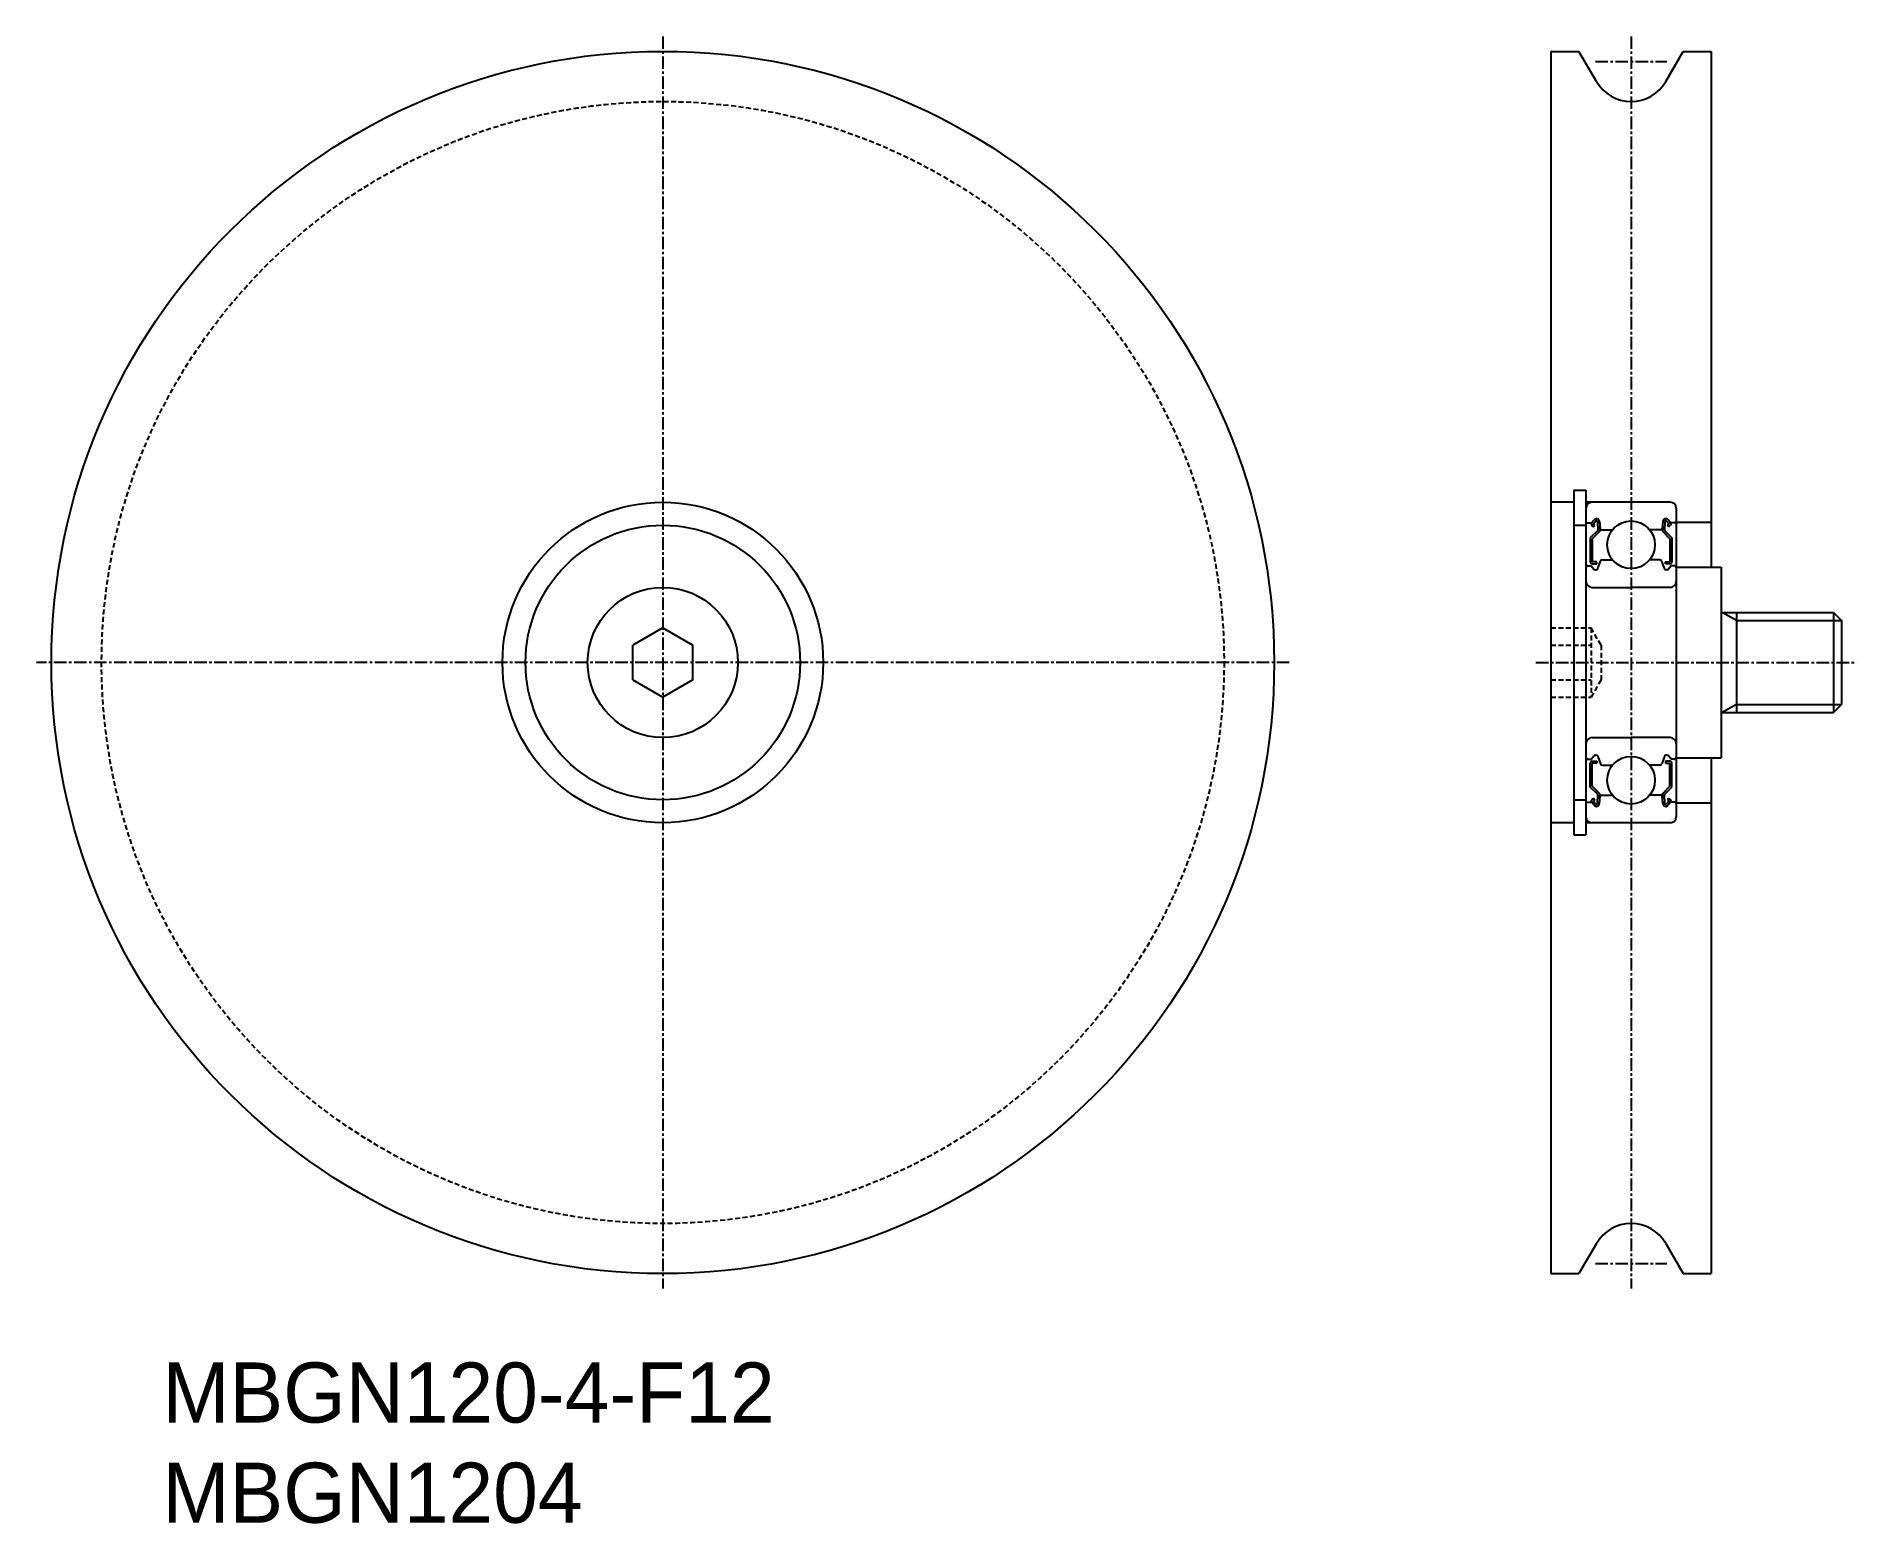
# Model space of a CAD drawing. Extents: x -299 to -117, y -60 to 88.
import ezdxf

# ---------------------------------------------------------------- set-up
doc = ezdxf.new("R2010")
doc.units = 0
doc.linetypes.add('CENTER', pattern=[2, 1.25, -0.25, 0.25, -0.25])
doc.linetypes.add('DASHED', pattern=[0.75, 0.5, -0.25])
doc.layers.get('0').update_dxf_attribs({"linetype": 'CONTINUOUS'})
doc.layers.add('CENTER', color=1, linetype='CENTER')

msp = doc.modelspace()

# ---------------------------------------------------------------- linework, layer by layer
at = {"color": 7, "linetype": 'CONTINUOUS'}
for p, q in [((-147.46, 86.87), (-144.66, 86.87)), ((-147.46, 86.87), (-147.46, -35.13)), ((-142.92, 83.87), (-144.66, 86.87)), ((-136, 83.87), (-134.26, 86.87)), ((-134.26, 86.87), (-131.46, 86.87)), ((-131.46, 86.87), (-131.46, 35.37)), ((-145.16, 41.87), (-147.46, 41.87)), ((-145.16, 43.07), (-143.96, 43.07)), ((-145.16, 43.07), (-145.16, 8.67)), ((-143.96, 43.07), (-143.96, 8.67)), ((-139.46, 41.87), (-143.96, 41.87)), ((-135.56, 41.87), (-139.46, 41.87)), ((-143.4, 39.82), (-143.15, 40.11)), ((-143.25, 39.69), (-143, 39.99)), ((-135.67, 39.69), (-135.92, 39.99)), ((-135.52, 39.82), (-135.77, 40.11)), ((-134.96, 41.27), (-134.96, 10.47)), ((-145.16, 39.57), (-143.96, 39.57)), ((-143.86, 39.82), (-143.4, 39.82)), ((-142.78, 39.05), (-143.53, 38.3)), ((-143.53, 38.3), (-143.53, 35.92)), ((-143.22, 39.41), (-143.38, 39.53)), ((-142.58, 38.97), (-143.33, 38.22)), ((-143.33, 38.22), (-143.33, 35.92)), ((-143.09, 39.56), (-143.25, 39.69)), ((-143.22, 39.41), (-143.09, 39.56)), ((-142.82, 39.93), (-142.78, 39.05)), ((-142.62, 39.95), (-142.56, 39.21)), ((-142.58, 39.44), (-142.58, 38.97)), ((-142.46, 39.12), (-141.31, 39.12)), ((-136.46, 39.12), (-137.61, 39.12)), ((-136.3, 39.95), (-136.36, 39.21)), ((-136.34, 39.44), (-136.34, 38.97)), ((-136.34, 38.97), (-135.59, 38.22)), ((-136.1, 39.93), (-136.14, 39.05)), ((-136.14, 39.05), (-135.39, 38.3)), ((-135.83, 39.56), (-135.67, 39.69)), ((-135.7, 39.41), (-135.83, 39.56)), ((-135.7, 39.41), (-135.55, 39.53)), ((-135.59, 38.22), (-135.59, 35.92)), ((-135.06, 39.82), (-135.52, 39.82)), ((-135.39, 38.3), (-135.39, 35.92)), ((-134.96, 39.87), (-131.46, 39.87)), ((-143.76, 35.52), (-143.46, 35.52)), ((-143.46, 35.52), (-143.19, 35.19)), ((-142.88, 35.92), (-143.33, 35.92)), ((-143.33, 35.72), (-142.88, 35.72)), ((-143.03, 35.12), (-142.97, 35.12)), ((-142.88, 35.72), (-142.88, 35.92)), ((-142.78, 35.25), (-142.51, 35.99)), ((-142.32, 36.12), (-141.31, 36.12)), ((-136.6, 36.12), (-137.61, 36.12)), ((-136.14, 35.25), (-136.41, 35.99)), ((-136.04, 35.72), (-136.04, 35.92)), ((-136.04, 35.92), (-135.59, 35.92)), ((-135.59, 35.72), (-136.04, 35.72)), ((-135.89, 35.12), (-135.95, 35.12)), ((-135.46, 35.52), (-135.74, 35.19)), ((-135.16, 35.52), (-135.46, 35.52)), ((-134.96, 35.37), (-130.46, 35.37)), ((-130.46, 35.37), (-130.46, 16.37)), ((-143.36, 33.37), (-139.46, 33.37)), ((-135.56, 33.37), (-139.46, 33.37)), ((-236.07, 29.33), (-239.07, 27.59)), ((-236.07, 29.33), (-233.07, 27.59)), ((-130.46, 30.87), (-119.27, 30.87)), ((-128.96, 30.87), (-128.96, 20.87)), ((-119.28, 30.87), (-119.28, 20.87)), ((-119.27, 30.87), (-118.46, 30.05)), ((-118.46, 30.05), (-118.46, 21.68)), ((-239.07, 24.14), (-239.07, 27.59)), ((-233.07, 24.14), (-233.07, 27.59)), ((-239.07, 24.14), (-236.07, 22.41)), ((-233.07, 24.14), (-236.07, 22.41)), ((-130.46, 20.87), (-119.28, 20.87)), ((-119.28, 20.87), (-118.46, 21.68)), ((-143.36, 18.37), (-139.46, 18.37)), ((-142.39, 18.37), (-142.39, 18.37)), ((-141.41, 18.37), (-141.41, 18.37)), ((-135.56, 18.37), (-139.46, 18.37)), ((-143.46, 16.22), (-143.19, 16.55)), ((-143.03, 16.62), (-142.97, 16.62)), ((-142.78, 16.49), (-142.51, 15.75)), ((-136.14, 16.49), (-136.41, 15.75)), ((-135.89, 16.62), (-135.95, 16.62)), ((-135.46, 16.22), (-135.74, 16.55)), ((-134.96, 16.37), (-130.46, 16.37)), ((-131.46, 16.37), (-131.46, -35.13)), ((-143.76, 16.22), (-143.46, 16.22)), ((-143.53, 13.43), (-143.53, 15.82)), ((-143.33, 16.02), (-142.88, 16.02)), ((-143.33, 13.52), (-143.33, 15.82)), ((-142.88, 15.82), (-143.33, 15.82)), ((-142.88, 16.02), (-142.88, 15.82)), ((-142.32, 15.62), (-141.31, 15.62)), ((-136.6, 15.62), (-137.61, 15.62)), ((-135.59, 16.02), (-136.04, 16.02)), ((-136.04, 16.02), (-136.04, 15.82)), ((-136.04, 15.82), (-135.59, 15.82)), ((-135.59, 13.52), (-135.59, 15.82)), ((-135.16, 16.22), (-135.46, 16.22)), ((-135.39, 13.43), (-135.39, 15.82)), ((-142.78, 12.68), (-143.53, 13.43)), ((-142.58, 12.77), (-143.33, 13.52)), ((-142.58, 12.3), (-142.58, 12.77)), ((-136.34, 12.77), (-135.59, 13.52)), ((-136.34, 12.3), (-136.34, 12.77)), ((-136.14, 12.68), (-135.39, 13.43)), ((-145.16, 12.17), (-143.96, 12.17)), ((-143.86, 11.92), (-143.4, 11.92)), ((-143.4, 11.92), (-143.15, 11.62)), ((-143.22, 12.33), (-143.38, 12.2)), ((-143.09, 12.17), (-143.25, 12.05)), ((-143.25, 12.05), (-143, 11.75)), ((-143.22, 12.33), (-143.09, 12.17)), ((-142.82, 11.81), (-142.78, 12.68)), ((-142.62, 11.79), (-142.56, 12.53)), ((-142.46, 12.62), (-141.31, 12.62)), ((-136.46, 12.62), (-137.61, 12.62)), ((-136.3, 11.79), (-136.36, 12.53)), ((-136.1, 11.81), (-136.14, 12.68)), ((-135.67, 12.05), (-135.92, 11.75)), ((-135.7, 12.33), (-135.83, 12.17)), ((-135.83, 12.17), (-135.67, 12.05)), ((-135.52, 11.92), (-135.77, 11.62)), ((-135.7, 12.33), (-135.55, 12.2)), ((-135.06, 11.92), (-135.52, 11.92)), ((-134.96, 11.87), (-131.46, 11.87)), ((-145.16, 9.87), (-147.46, 9.87)), ((-139.46, 9.87), (-143.96, 9.87)), ((-135.56, 9.87), (-139.46, 9.87)), ((-145.16, 8.67), (-143.96, 8.67)), ((-142.92, -32.13), (-144.66, -35.13)), ((-136, -32.13), (-134.26, -35.13)), ((-147.46, -35.13), (-144.66, -35.13)), ((-134.26, -35.13), (-131.46, -35.13))]:
    msp.add_line(p, q, dxfattribs=at)
at = {"color": 3, "linetype": 'DASHED'}
for p, q in [((-147.46, 29.33), (-143.46, 29.33)), ((-142.46, 27.59), (-143.46, 29.33)), ((-143.46, 29.33), (-143.46, 22.41)), ((-147.46, 27.59), (-143.46, 27.59)), ((-142.46, 27.59), (-142.46, 24.14)), ((-147.46, 24.14), (-143.46, 24.14)), ((-142.46, 24.14), (-143.46, 22.41)), ((-147.46, 22.41), (-143.46, 22.41))]:
    msp.add_line(p, q, dxfattribs=at)
at = {"color": 3, "linetype": 'CONTINUOUS'}
for p, q in [((-128.96, 30.05), (-130.37, 30.87)), ((-128.96, 30.05), (-118.46, 30.05)), ((-128.96, 21.68), (-130.37, 20.87)), ((-128.96, 21.68), (-118.46, 21.68))]:
    msp.add_line(p, q, dxfattribs=at)
at = {"color": 7, "linetype": 'CONTINUOUS'}
for centre, radius in [((-236.07, 25.87), 61), ((-236.07, 25.87), 16), ((-139.46, 37.62), 2.38), ((-236.07, 25.87), 13.7), ((-236.07, 25.87), 7.5), ((-139.46, 14.12), 2.38)]:
    msp.add_circle(centre, radius, dxfattribs=at)
at = {"color": 3, "linetype": 'DASHED'}
msp.add_circle((-236.07, 25.87), 56, dxfattribs=at)
at = {"color": 7, "linetype": 'CONTINUOUS'}
for centre, radius, start, end in [((-139.46, 85.87), 4, 210, 330), ((-143.36, 41.27), 0.6, 90, 180), ((-135.56, 41.27), 0.6, 360, 90), ((-142.92, 39.92), 0.3, 4.9968, 140.0002), ((-142.92, 39.92), 0.1, 2.8198, 140.0033), ((-136, 39.92), 0.3, 39.9998, 175.0032), ((-136, 39.92), 0.1, 39.9967, 177.1802), ((-143.86, 39.92), 0.1, 180, 270), ((-143.25, 39.69), 0.2, 140.0002, 230.0848), ((-142.46, 39.22), 0.1, 184.9968, 269.9995), ((-136.46, 39.22), 0.1, 270.0005, 355.0032), ((-135.67, 39.69), 0.2, 309.9152, 39.9998), ((-135.06, 39.92), 0.1, 270, 0), ((-143.76, 35.32), 0.2, 90, 180), ((-143.33, 35.92), 0.2, 180, 270), ((-143.03, 35.32), 0.2, 219.9962, 270), ((-142.97, 35.32), 0.2, 270, 339.9919), ((-142.32, 35.92), 0.2, 90, 159.9919), ((-136.6, 35.92), 0.2, 20.0081, 90), ((-135.95, 35.32), 0.2, 200.0081, 270), ((-135.89, 35.32), 0.2, 270, 320.0038), ((-135.59, 35.92), 0.2, 270, 0), ((-135.16, 35.32), 0.2, 0, 90), ((-143.36, 33.97), 0.6, 180, 270), ((-135.56, 33.97), 0.6, 270, 360), ((-143.36, 17.77), 0.6, 90, 180), ((-135.56, 17.77), 0.6, 0, 90), ((-143.76, 16.42), 0.2, 180, 270), ((-143.03, 16.42), 0.2, 90, 140.0038), ((-142.97, 16.42), 0.2, 20.0081, 90), ((-135.95, 16.42), 0.2, 90, 159.9919), ((-135.89, 16.42), 0.2, 39.9962, 90), ((-135.16, 16.42), 0.2, 270, 0), ((-143.33, 15.82), 0.2, 90, 180), ((-142.32, 15.82), 0.2, 200.0081, 270), ((-136.6, 15.82), 0.2, 270, 339.9919), ((-135.59, 15.82), 0.2, 0, 90), ((-143.86, 11.82), 0.1, 90, 180), ((-143.25, 12.05), 0.2, 129.9152, 219.9998), ((-142.92, 11.81), 0.3, 219.9998, 355.0032), ((-142.92, 11.81), 0.1, 219.9967, 357.1802), ((-142.46, 12.52), 0.1, 90.0005, 175.0032), ((-136.46, 12.52), 0.1, 4.9968, 89.9995), ((-136, 11.81), 0.3, 184.9968, 320.0002), ((-136, 11.81), 0.1, 182.8198, 320.0033), ((-135.67, 12.05), 0.2, 320.0002, 50.0848), ((-135.06, 11.82), 0.1, 0, 90), ((-143.36, 10.47), 0.6, 180, 270), ((-135.56, 10.47), 0.6, 270, 0), ((-139.46, -34.13), 4, 30, 150)]:
    msp.add_arc(centre, radius, start, end, dxfattribs=at)
at = {"layer": 'CENTER', "color": 1, "linetype": 'CENTER'}
for p, q in [((-236.07, 88.37), (-236.07, -36.63)), ((-139.46, 88.37), (-139.46, -36.63)), ((-143.02, 85.87), (-135.91, 85.87)), ((-173.57, 25.87), (-298.57, 25.87)), ((-148.96, 25.87), (-116.96, 25.87)), ((-143.02, -34.13), (-135.91, -34.13))]:
    msp.add_line(p, q, dxfattribs=at)

# ---------------------------------------------------------------- texts
at = {"color": 7, "linetype": 'CONTINUOUS'}
for s, p in [('MBGN120-4-F12', (-285.99, -50)), ('MBGN1204', (-285.99, -60))]:
    msp.add_text(s, height=6, dxfattribs=at).set_placement(p)

doc.saveas('drawing.dxf')
